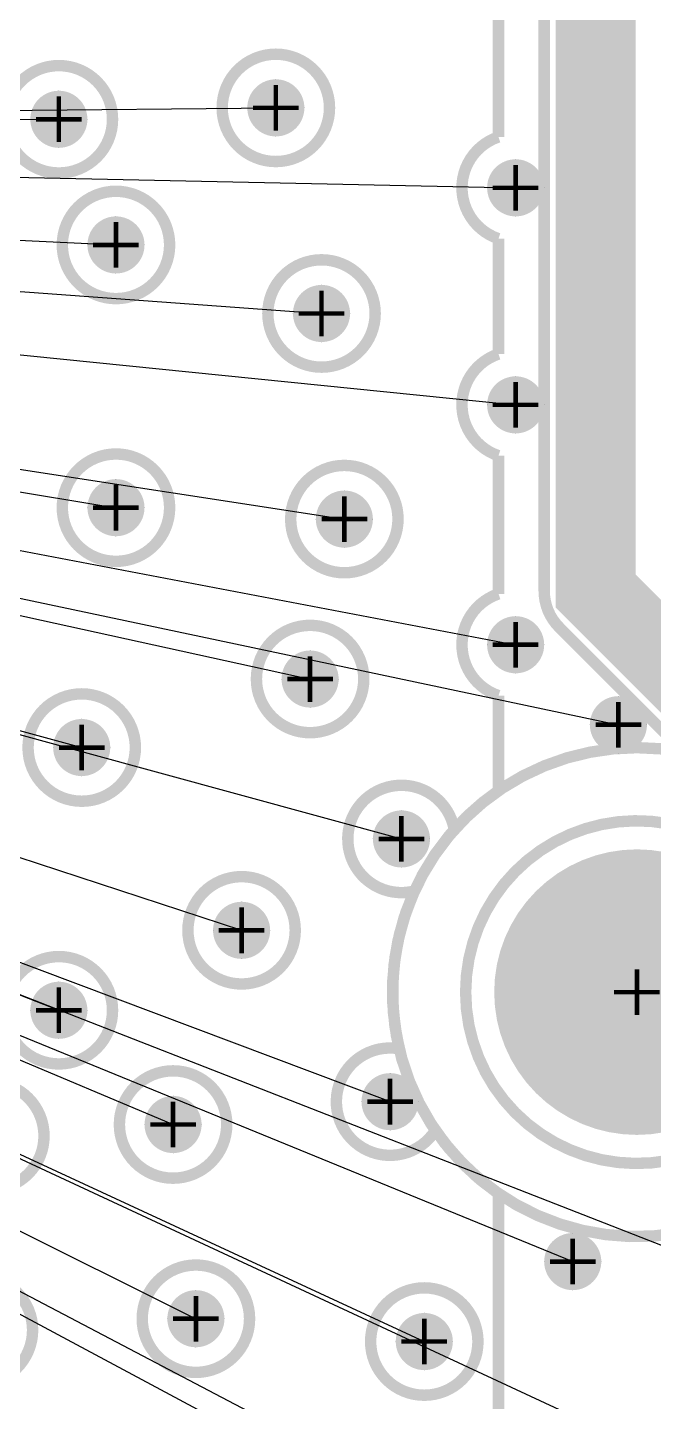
# Model space of a CAD drawing. Extents: x -1.33 to 3.2, y -3.63 to 2.02.
# Drawn here: x 1.251 to 1.525, y 1.099 to 1.7 of the extents above; entities that cross this region are included whole.
import ezdxf

# ---------------------------------------------------------------- set-up
doc = ezdxf.new("R2010")
doc.units = 0
for name, pattern in [('SIG_0', [2, 1, 1]), ('SIG_52', [2, 1, 1]), ('TRMIDX_4096', [2, 1, 1])]:
    doc.linetypes.add(name, pattern=pattern)
for name, color, linetype in [('2D_LINE_125', 3, 'CONTINUOUS'), ('2D_LINE_126', 6, 'CONTINUOUS'), ('BOARD_OUTLINE_00', 254, 'CONTINUOUS'), ('DIMENSION7_122', 254, 'CONTINUOUS'), ('DRIL_NPLTE_THRU_01', 16, 'CONTINUOUS'), ('DRIL_NPLTE_THRU_02', 106, 'CONTINUOUS'), ('DRIL_NPLTE_THRU_03', 255, 'CONTINUOUS'), ('DRIL_NPLTE_THRU_04', 176, 'CONTINUOUS'), ('DRIL_PLTE_THRU_01', 16, 'CONTINUOUS'), ('DRIL_PLTE_THRU_02', 106, 'CONTINUOUS'), ('DRIL_PLTE_THRU_03', 255, 'CONTINUOUS'), ('DRIL_PLTE_THRU_04', 176, 'CONTINUOUS'), ('DRIL_SYMBOL', 254, 'CONTINUOUS'), ('LINK_00', 254, 'CONTINUOUS'), ('PADS_BOT', 5, 'CONTINUOUS'), ('PADS_INNER', 1, 'CONTINUOUS'), ('PADS_TOP', 1, 'CONTINUOUS'), ('POUR_OUTLINE_01', 1, 'CONTINUOUS'), ('POUR_OUTLINE_02', 112, 'CONTINUOUS'), ('POUR_OUTLINE_03', 222, 'CONTINUOUS'), ('POUR_OUTLINE_04', 5, 'CONTINUOUS'), ('POUR_VIATHERM_01', 1, 'CONTINUOUS'), ('POUR_VIATHERM_02', 112, 'CONTINUOUS'), ('POUR_VIATHERM_04', 5, 'CONTINUOUS'), ('POUR_VOID_03', 222, 'CONTINUOUS'), ('VIAPTS', 34, 'CONTINUOUS')]:
    doc.layers.add(name, color=color, linetype=linetype)

# ---------------------------------------------------------------- blocks, each defined once
blk = doc.blocks.new('SMOOTH_0$01')
at = {"const_width": 0.005}
blk.add_lwpolyline([(-0.0025, 0, 1), (0.0025, 0, 1)], format="xyb", close=True, dxfattribs=at)
blk = doc.blocks.new('BOARD_1')
at = {"layer": 'BOARD_OUTLINE_00', "const_width": 0.01}
blk.add_lwpolyline([(-0.04, 0), (2.56, 0), (2.56, 0.1), (2.65685, 0.19685), (2.65685, 1.45669), (2.56, 1.55354), (2.56, 2.1), (-0.04, 2.1)], close=True, dxfattribs=at)
at = {"layer": 'BOARD_OUTLINE_00'}
blk.add_blockref('SMOOTH_0$01', (2.56, 1.55354), dxfattribs=at)
blk = doc.blocks.new('SMOOTH_0$035')
at = {"const_width": 0.0175}
blk.add_lwpolyline([(-0.00875, 0, 1), (0.00875, 0, 1)], format="xyb", close=True, dxfattribs=at)
blk = doc.blocks.new('DRAWING_9')
at = {"layer": '2D_LINE_125', "const_width": 0.035}
blk.add_lwpolyline([(-0.04, 0), (2.56, 0), (2.56, 0.1), (2.65685, 0.19685), (2.65685, 1.45669), (2.56, 1.55354), (2.56, 2.1), (-0.04, 2.1)], close=True, dxfattribs=at)
at = {"layer": '2D_LINE_125'}
blk.add_blockref('SMOOTH_0$035', (2.56, 1.55354), dxfattribs=at)
blk = doc.blocks.new('DRAWING_10')
at = {"layer": '2D_LINE_126', "const_width": 0.035}
blk.add_lwpolyline([(-0.04, 0), (2.56, 0), (2.56, 0.1), (2.65685, 0.19685), (2.65685, 1.45669), (2.56, 1.55354), (2.56, 2.1), (-0.04, 2.1)], close=True, dxfattribs=at)
at = {"layer": '2D_LINE_126'}
blk.add_blockref('SMOOTH_0$035', (2.56, 1.55354), dxfattribs=at)
blk = doc.blocks.new('D_2dfeghi_18')
at = {"layer": 'DIMENSION7_122', "linetype": 'TRMIDX_4096', "const_width": 0.001}
blk.add_lwpolyline([(1.5, 1.45354), (1.50003, 1.45354)], dxfattribs=at)
blk = doc.blocks.new('POUR_OUTLINE_677')
at = {"layer": 'POUR_OUTLINE_01', "const_width": 0.005}
blk.add_lwpolyline([(-15.36565, -16.56621), (-15.36565, -16.55366, 0.198912), (-15.36638, -16.55189), (-15.45591, -16.46237, -0.198912), (-15.4625, -16.44646), (-15.4625, -15.925, 0.414214), (-15.465, -15.9225), (-18.015, -15.9225, 0.414214), (-18.0175, -15.925), (-18.0175, -17.975, 0.414214), (-18.015, -17.9775), (-15.465, -17.9775, 0.414214), (-15.4625, -17.975), (-15.4625, -17.9, -0.198912), (-15.45591, -17.88409), (-15.36638, -17.79456, 0.198912), (-15.36565, -17.79279), (-15.36565, -17.78025, 0.661266), (-15.36988, -17.77845, -2.350215), (-15.36988, -17.67037, 0.661266), (-15.36565, -17.66857), (-15.36565, -16.67789, 0.661266), (-15.36988, -16.67609, -2.350215), (-15.36988, -16.56801, 0.661266)], format="xyb", close=True, dxfattribs=at)
blk = doc.blocks.new('POUR_VIATHERM_1200')
at = {"layer": 'POUR_VIATHERM_01'}
for points in [[(-15.475, -16.2575), (-15.475, -16.2575)], [(-15.4875, -16.27), (-15.4875, -16.27)], [(-15.4625, -16.27), (-15.4625, -16.27)], [(-15.475, -16.2825), (-15.475, -16.2825)]]:
    blk.add_lwpolyline(points, dxfattribs=at)
blk = doc.blocks.new('POUR_VIATHERM_1202')
at = {"layer": 'POUR_VIATHERM_01'}
for points in [[(-15.475, -16.3525), (-15.475, -16.3525)], [(-15.4875, -16.365), (-15.4875, -16.365)], [(-15.4625, -16.365), (-15.4625, -16.365)], [(-15.475, -16.3775), (-15.475, -16.3775)]]:
    blk.add_lwpolyline(points, dxfattribs=at)
blk = doc.blocks.new('POUR_VIATHERM_1206')
at = {"layer": 'POUR_VIATHERM_01'}
for points in [[(-15.475, -16.4575), (-15.475, -16.4575)], [(-15.4875, -16.47), (-15.4875, -16.47)], [(-15.4625, -16.47), (-15.4625, -16.47)], [(-15.475, -16.4825), (-15.475, -16.4825)]]:
    blk.add_lwpolyline(points, dxfattribs=at)
blk = doc.blocks.new('POUR_VIATHERM_1208')
at = {"layer": 'POUR_VIATHERM_01'}
for points in [[(-15.565, -16.4725), (-15.565, -16.4725)], [(-15.5775, -16.485), (-15.5775, -16.485)], [(-15.5525, -16.485), (-15.5525, -16.485)], [(-15.565, -16.4975), (-15.565, -16.4975)]]:
    blk.add_lwpolyline(points, dxfattribs=at)
blk = doc.blocks.new('POUR_VIATHERM_1210')
at = {"layer": 'POUR_VIATHERM_01'}
for points in [[(-15.55, -16.4025), (-15.55, -16.4025)], [(-15.5625, -16.415), (-15.5625, -16.415)], [(-15.5375, -16.415), (-15.5375, -16.415)], [(-15.55, -16.4275), (-15.55, -16.4275)]]:
    blk.add_lwpolyline(points, dxfattribs=at)
blk = doc.blocks.new('POUR_VIATHERM_1212')
at = {"layer": 'POUR_VIATHERM_01'}
for points in [[(-15.56, -16.3125), (-15.56, -16.3125)], [(-15.5725, -16.325), (-15.5725, -16.325)], [(-15.5475, -16.325), (-15.5475, -16.325)], [(-15.56, -16.3375), (-15.56, -16.3375)]]:
    blk.add_lwpolyline(points, dxfattribs=at)
blk = doc.blocks.new('POUR_VIATHERM_1214')
at = {"layer": 'POUR_VIATHERM_01'}
for points in [[(-15.65, -16.3975), (-15.65, -16.3975)], [(-15.6625, -16.41), (-15.6625, -16.41)], [(-15.6375, -16.41), (-15.6375, -16.41)], [(-15.65, -16.4225), (-15.65, -16.4225)]]:
    blk.add_lwpolyline(points, dxfattribs=at)
blk = doc.blocks.new('POUR_VIATHERM_1216')
at = {"layer": 'POUR_VIATHERM_01'}
for points in [[(-15.58, -16.2225), (-15.58, -16.2225)], [(-15.5925, -16.235), (-15.5925, -16.235)], [(-15.5675, -16.235), (-15.5675, -16.235)], [(-15.58, -16.2475), (-15.58, -16.2475)]]:
    blk.add_lwpolyline(points, dxfattribs=at)
blk = doc.blocks.new('POUR_VIATHERM_1217')
at = {"layer": 'POUR_VIATHERM_01'}
for points in [[(-15.675, -16.2275), (-15.675, -16.2275)], [(-15.6875, -16.24), (-15.6875, -16.24)], [(-15.6625, -16.24), (-15.6625, -16.24)], [(-15.675, -16.2525), (-15.675, -16.2525)]]:
    blk.add_lwpolyline(points, dxfattribs=at)
blk = doc.blocks.new('POUR_VIATHERM_1219')
at = {"layer": 'POUR_VIATHERM_01'}
for points in [[(-15.65, -16.2825), (-15.65, -16.2825)], [(-15.6625, -16.295), (-15.6625, -16.295)], [(-15.6375, -16.295), (-15.6375, -16.295)], [(-15.65, -16.3075), (-15.65, -16.3075)]]:
    blk.add_lwpolyline(points, dxfattribs=at)
blk = doc.blocks.new('POUR_VIATHERM_1220')
at = {"layer": 'POUR_VIATHERM_01'}
for points in [[(-15.665, -16.5025), (-15.665, -16.5025)], [(-15.6775, -16.515), (-15.6775, -16.515)], [(-15.6525, -16.515), (-15.6525, -16.515)], [(-15.665, -16.5275), (-15.665, -16.5275)]]:
    blk.add_lwpolyline(points, dxfattribs=at)
blk = doc.blocks.new('POUR_VIATHERM_1222')
at = {"layer": 'POUR_VIATHERM_01'}
for points in [[(-15.675, -16.6175), (-15.675, -16.6175)], [(-15.6875, -16.63), (-15.6875, -16.63)], [(-15.6625, -16.63), (-15.6625, -16.63)], [(-15.675, -16.6425), (-15.675, -16.6425)]]:
    blk.add_lwpolyline(points, dxfattribs=at)
blk = doc.blocks.new('POUR_VIATHERM_1223')
at = {"layer": 'POUR_VIATHERM_01'}
for points in [[(-15.625, -16.6675), (-15.625, -16.6675)], [(-15.6375, -16.68), (-15.6375, -16.68)], [(-15.6125, -16.68), (-15.6125, -16.68)], [(-15.625, -16.6925), (-15.625, -16.6925)]]:
    blk.add_lwpolyline(points, dxfattribs=at)
blk = doc.blocks.new('POUR_VIATHERM_1224')
at = {"layer": 'POUR_VIATHERM_01'}
for points in [[(-15.615, -16.7525), (-15.615, -16.7525)], [(-15.6275, -16.765), (-15.6275, -16.765)], [(-15.6025, -16.765), (-15.6025, -16.765)], [(-15.615, -16.7775), (-15.615, -16.7775)]]:
    blk.add_lwpolyline(points, dxfattribs=at)
blk = doc.blocks.new('POUR_VIATHERM_1225')
at = {"layer": 'POUR_VIATHERM_01'}
for points in [[(-15.53, -16.6575), (-15.53, -16.6575)], [(-15.5425, -16.67), (-15.5425, -16.67)], [(-15.5175, -16.67), (-15.5175, -16.67)], [(-15.53, -16.6825), (-15.53, -16.6825)]]:
    blk.add_lwpolyline(points, dxfattribs=at)
blk = doc.blocks.new('POUR_VIATHERM_1227')
at = {"layer": 'POUR_VIATHERM_01'}
for points in [[(-15.515, -16.7625), (-15.515, -16.7625)], [(-15.5275, -16.775), (-15.5275, -16.775)], [(-15.5025, -16.775), (-15.5025, -16.775)], [(-15.515, -16.7875), (-15.515, -16.7875)]]:
    blk.add_lwpolyline(points, dxfattribs=at)
blk = doc.blocks.new('POUR_VIATHERM_1229')
at = {"layer": 'POUR_VIATHERM_01'}
for points in [[(-15.595, -16.5825), (-15.595, -16.5825)], [(-15.6075, -16.595), (-15.6075, -16.595)], [(-15.5825, -16.595), (-15.5825, -16.595)], [(-15.595, -16.6075), (-15.595, -16.6075)]]:
    blk.add_lwpolyline(points, dxfattribs=at)
blk = doc.blocks.new('POUR_VIATHERM_1237')
at = {"layer": 'POUR_VIATHERM_01'}
for points in [[(-15.43, -16.4925), (-15.43, -16.4925)], [(-15.4425, -16.505), (-15.4425, -16.505)], [(-15.4175, -16.505), (-15.4175, -16.505)], [(-15.43, -16.5175), (-15.43, -16.5175)]]:
    blk.add_lwpolyline(points, dxfattribs=at)
blk = doc.blocks.new('POUR_VIATHERM_1238')
at = {"layer": 'POUR_VIATHERM_01'}
for points in [[(-15.525, -16.5425), (-15.525, -16.5425)], [(-15.5375, -16.555), (-15.5375, -16.555)], [(-15.5125, -16.555), (-15.5125, -16.555)], [(-15.525, -16.5675), (-15.525, -16.5675)]]:
    blk.add_lwpolyline(points, dxfattribs=at)
blk = doc.blocks.new('POUR_VIATHERM_1239')
at = {"layer": 'POUR_VIATHERM_01'}
for points in [[(-15.45, -16.7275), (-15.45, -16.7275)], [(-15.4625, -16.74), (-15.4625, -16.74)], [(-15.4375, -16.74), (-15.4375, -16.74)], [(-15.45, -16.7525), (-15.45, -16.7525)]]:
    blk.add_lwpolyline(points, dxfattribs=at)
blk = doc.blocks.new('POUR_HEADER_0')
for name in ['POUR_OUTLINE_677', 'POUR_VIATHERM_1216', 'POUR_VIATHERM_1217', 'POUR_VIATHERM_1200', 'POUR_VIATHERM_1219', 'POUR_VIATHERM_1212', 'POUR_VIATHERM_1202', 'POUR_VIATHERM_1214', 'POUR_VIATHERM_1210', 'POUR_VIATHERM_1206', 'POUR_VIATHERM_1208', 'POUR_VIATHERM_1237', 'POUR_VIATHERM_1220', 'POUR_VIATHERM_1238', 'POUR_VIATHERM_1229', 'POUR_VIATHERM_1222', 'POUR_VIATHERM_1225', 'POUR_VIATHERM_1223', 'POUR_VIATHERM_1239', 'POUR_VIATHERM_1224', 'POUR_VIATHERM_1227']:
    blk.add_blockref(name, (18, 18))
blk = doc.blocks.new('POUR_OUTLINE_4')
at = {"layer": 'POUR_OUTLINE_04', "const_width": 0.005}
blk.add_lwpolyline([(-15.36565, -16.56621), (-15.36565, -16.55366, 0.198912), (-15.36638, -16.55189), (-15.45591, -16.46237, -0.198912), (-15.4625, -16.44646), (-15.4625, -15.925, 0.414214), (-15.465, -15.9225), (-18.015, -15.9225, 0.414214), (-18.0175, -15.925), (-18.0175, -17.975, 0.414214), (-18.015, -17.9775), (-15.465, -17.9775, 0.414214), (-15.4625, -17.975), (-15.4625, -17.9, -0.198912), (-15.45591, -17.88409), (-15.36638, -17.79456, 0.198912), (-15.36565, -17.79279), (-15.36565, -17.78025, 0.661266), (-15.36988, -17.77845, -2.350215), (-15.36988, -17.67037, 0.661266), (-15.36565, -17.66857), (-15.36565, -16.67789, 0.661266), (-15.36988, -16.67609, -2.350215), (-15.36988, -16.56801, 0.661266)], format="xyb", close=True, dxfattribs=at)
blk = doc.blocks.new('POUR_VIATHERM_488')
at = {"layer": 'POUR_VIATHERM_04'}
for points in [[(-15.475, -16.2575), (-15.475, -16.2575)], [(-15.4875, -16.27), (-15.4875, -16.27)], [(-15.4625, -16.27), (-15.4625, -16.27)], [(-15.475, -16.2825), (-15.475, -16.2825)]]:
    blk.add_lwpolyline(points, dxfattribs=at)
blk = doc.blocks.new('POUR_VIATHERM_490')
at = {"layer": 'POUR_VIATHERM_04'}
for points in [[(-15.475, -16.3525), (-15.475, -16.3525)], [(-15.4875, -16.365), (-15.4875, -16.365)], [(-15.4625, -16.365), (-15.4625, -16.365)], [(-15.475, -16.3775), (-15.475, -16.3775)]]:
    blk.add_lwpolyline(points, dxfattribs=at)
blk = doc.blocks.new('POUR_VIATHERM_494')
at = {"layer": 'POUR_VIATHERM_04'}
for points in [[(-15.475, -16.4575), (-15.475, -16.4575)], [(-15.4875, -16.47), (-15.4875, -16.47)], [(-15.4625, -16.47), (-15.4625, -16.47)], [(-15.475, -16.4825), (-15.475, -16.4825)]]:
    blk.add_lwpolyline(points, dxfattribs=at)
blk = doc.blocks.new('POUR_VIATHERM_496')
at = {"layer": 'POUR_VIATHERM_04'}
for points in [[(-15.565, -16.4725), (-15.565, -16.4725)], [(-15.5775, -16.485), (-15.5775, -16.485)], [(-15.5525, -16.485), (-15.5525, -16.485)], [(-15.565, -16.4975), (-15.565, -16.4975)]]:
    blk.add_lwpolyline(points, dxfattribs=at)
blk = doc.blocks.new('POUR_VIATHERM_498')
at = {"layer": 'POUR_VIATHERM_04'}
for points in [[(-15.55, -16.4025), (-15.55, -16.4025)], [(-15.5625, -16.415), (-15.5625, -16.415)], [(-15.5375, -16.415), (-15.5375, -16.415)], [(-15.55, -16.4275), (-15.55, -16.4275)]]:
    blk.add_lwpolyline(points, dxfattribs=at)
blk = doc.blocks.new('POUR_VIATHERM_500')
at = {"layer": 'POUR_VIATHERM_04'}
for points in [[(-15.56, -16.3125), (-15.56, -16.3125)], [(-15.5725, -16.325), (-15.5725, -16.325)], [(-15.5475, -16.325), (-15.5475, -16.325)], [(-15.56, -16.3375), (-15.56, -16.3375)]]:
    blk.add_lwpolyline(points, dxfattribs=at)
blk = doc.blocks.new('POUR_VIATHERM_502')
at = {"layer": 'POUR_VIATHERM_04'}
for points in [[(-15.65, -16.3975), (-15.65, -16.3975)], [(-15.6625, -16.41), (-15.6625, -16.41)], [(-15.6375, -16.41), (-15.6375, -16.41)], [(-15.65, -16.4225), (-15.65, -16.4225)]]:
    blk.add_lwpolyline(points, dxfattribs=at)
blk = doc.blocks.new('POUR_VIATHERM_504')
at = {"layer": 'POUR_VIATHERM_04'}
for points in [[(-15.58, -16.2225), (-15.58, -16.2225)], [(-15.5925, -16.235), (-15.5925, -16.235)], [(-15.5675, -16.235), (-15.5675, -16.235)], [(-15.58, -16.2475), (-15.58, -16.2475)]]:
    blk.add_lwpolyline(points, dxfattribs=at)
blk = doc.blocks.new('POUR_VIATHERM_505')
at = {"layer": 'POUR_VIATHERM_04'}
for points in [[(-15.675, -16.2275), (-15.675, -16.2275)], [(-15.6875, -16.24), (-15.6875, -16.24)], [(-15.6625, -16.24), (-15.6625, -16.24)], [(-15.675, -16.2525), (-15.675, -16.2525)]]:
    blk.add_lwpolyline(points, dxfattribs=at)
blk = doc.blocks.new('POUR_VIATHERM_507')
at = {"layer": 'POUR_VIATHERM_04'}
for points in [[(-15.65, -16.2825), (-15.65, -16.2825)], [(-15.6625, -16.295), (-15.6625, -16.295)], [(-15.6375, -16.295), (-15.6375, -16.295)], [(-15.65, -16.3075), (-15.65, -16.3075)]]:
    blk.add_lwpolyline(points, dxfattribs=at)
blk = doc.blocks.new('POUR_VIATHERM_508')
at = {"layer": 'POUR_VIATHERM_04'}
for points in [[(-15.665, -16.5025), (-15.665, -16.5025)], [(-15.6775, -16.515), (-15.6775, -16.515)], [(-15.6525, -16.515), (-15.6525, -16.515)], [(-15.665, -16.5275), (-15.665, -16.5275)]]:
    blk.add_lwpolyline(points, dxfattribs=at)
blk = doc.blocks.new('POUR_VIATHERM_510')
at = {"layer": 'POUR_VIATHERM_04'}
for points in [[(-15.675, -16.6175), (-15.675, -16.6175)], [(-15.6875, -16.63), (-15.6875, -16.63)], [(-15.6625, -16.63), (-15.6625, -16.63)], [(-15.675, -16.6425), (-15.675, -16.6425)]]:
    blk.add_lwpolyline(points, dxfattribs=at)
blk = doc.blocks.new('POUR_VIATHERM_511')
at = {"layer": 'POUR_VIATHERM_04'}
for points in [[(-15.625, -16.6675), (-15.625, -16.6675)], [(-15.6375, -16.68), (-15.6375, -16.68)], [(-15.6125, -16.68), (-15.6125, -16.68)], [(-15.625, -16.6925), (-15.625, -16.6925)]]:
    blk.add_lwpolyline(points, dxfattribs=at)
blk = doc.blocks.new('POUR_VIATHERM_512')
at = {"layer": 'POUR_VIATHERM_04'}
for points in [[(-15.615, -16.7525), (-15.615, -16.7525)], [(-15.6275, -16.765), (-15.6275, -16.765)], [(-15.6025, -16.765), (-15.6025, -16.765)], [(-15.615, -16.7775), (-15.615, -16.7775)]]:
    blk.add_lwpolyline(points, dxfattribs=at)
blk = doc.blocks.new('POUR_VIATHERM_513')
at = {"layer": 'POUR_VIATHERM_04'}
for points in [[(-15.53, -16.6575), (-15.53, -16.6575)], [(-15.5425, -16.67), (-15.5425, -16.67)], [(-15.5175, -16.67), (-15.5175, -16.67)], [(-15.53, -16.6825), (-15.53, -16.6825)]]:
    blk.add_lwpolyline(points, dxfattribs=at)
blk = doc.blocks.new('POUR_VIATHERM_515')
at = {"layer": 'POUR_VIATHERM_04'}
for points in [[(-15.515, -16.7625), (-15.515, -16.7625)], [(-15.5275, -16.775), (-15.5275, -16.775)], [(-15.5025, -16.775), (-15.5025, -16.775)], [(-15.515, -16.7875), (-15.515, -16.7875)]]:
    blk.add_lwpolyline(points, dxfattribs=at)
blk = doc.blocks.new('POUR_VIATHERM_517')
at = {"layer": 'POUR_VIATHERM_04'}
for points in [[(-15.595, -16.5825), (-15.595, -16.5825)], [(-15.6075, -16.595), (-15.6075, -16.595)], [(-15.5825, -16.595), (-15.5825, -16.595)], [(-15.595, -16.6075), (-15.595, -16.6075)]]:
    blk.add_lwpolyline(points, dxfattribs=at)
blk = doc.blocks.new('POUR_VIATHERM_525')
at = {"layer": 'POUR_VIATHERM_04'}
for points in [[(-15.43, -16.4925), (-15.43, -16.4925)], [(-15.4425, -16.505), (-15.4425, -16.505)], [(-15.4175, -16.505), (-15.4175, -16.505)], [(-15.43, -16.5175), (-15.43, -16.5175)]]:
    blk.add_lwpolyline(points, dxfattribs=at)
blk = doc.blocks.new('POUR_VIATHERM_526')
at = {"layer": 'POUR_VIATHERM_04'}
for points in [[(-15.525, -16.5425), (-15.525, -16.5425)], [(-15.5375, -16.555), (-15.5375, -16.555)], [(-15.5125, -16.555), (-15.5125, -16.555)], [(-15.525, -16.5675), (-15.525, -16.5675)]]:
    blk.add_lwpolyline(points, dxfattribs=at)
blk = doc.blocks.new('POUR_VIATHERM_527')
at = {"layer": 'POUR_VIATHERM_04'}
for points in [[(-15.45, -16.7275), (-15.45, -16.7275)], [(-15.4625, -16.74), (-15.4625, -16.74)], [(-15.4375, -16.74), (-15.4375, -16.74)], [(-15.45, -16.7525), (-15.45, -16.7525)]]:
    blk.add_lwpolyline(points, dxfattribs=at)
blk = doc.blocks.new('POUR_HEADER_1')
for name in ['POUR_OUTLINE_4', 'POUR_VIATHERM_504', 'POUR_VIATHERM_505', 'POUR_VIATHERM_488', 'POUR_VIATHERM_507', 'POUR_VIATHERM_500', 'POUR_VIATHERM_490', 'POUR_VIATHERM_502', 'POUR_VIATHERM_498', 'POUR_VIATHERM_494', 'POUR_VIATHERM_496', 'POUR_VIATHERM_525', 'POUR_VIATHERM_508', 'POUR_VIATHERM_526', 'POUR_VIATHERM_517', 'POUR_VIATHERM_510', 'POUR_VIATHERM_513', 'POUR_VIATHERM_511', 'POUR_VIATHERM_527', 'POUR_VIATHERM_512', 'POUR_VIATHERM_515']:
    blk.add_blockref(name, (18, 18))
blk = doc.blocks.new('POUR_OUTLINE_1921')
at = {"layer": 'POUR_OUTLINE_02', "const_width": 0.005}
blk.add_lwpolyline([(-15.36565, -17.63338), (-15.36565, -16.71308, -1.466646), (-15.40121, -16.51706), (-15.45591, -16.46237, -0.198912), (-15.4625, -16.44646), (-15.4625, -15.9225), (-18.0175, -15.9225), (-18.0175, -17.9775), (-15.4625, -17.9775), (-15.4625, -17.9, -0.198912), (-15.45591, -17.88409), (-15.40121, -17.82939, -1.466646)], format="xyb", close=True, dxfattribs=at)
blk = doc.blocks.new('POUR_VIATHERM_2427')
at = {"layer": 'POUR_VIATHERM_02'}
for points in [[(-15.475, -16.2575), (-15.475, -16.2575)], [(-15.4875, -16.27), (-15.4875, -16.27)], [(-15.4625, -16.27), (-15.4625, -16.27)], [(-15.475, -16.2825), (-15.475, -16.2825)]]:
    blk.add_lwpolyline(points, dxfattribs=at)
blk = doc.blocks.new('POUR_VIATHERM_2429')
at = {"layer": 'POUR_VIATHERM_02'}
for points in [[(-15.475, -16.3525), (-15.475, -16.3525)], [(-15.4875, -16.365), (-15.4875, -16.365)], [(-15.4625, -16.365), (-15.4625, -16.365)], [(-15.475, -16.3775), (-15.475, -16.3775)]]:
    blk.add_lwpolyline(points, dxfattribs=at)
blk = doc.blocks.new('POUR_VIATHERM_2433')
at = {"layer": 'POUR_VIATHERM_02'}
for points in [[(-15.475, -16.4575), (-15.475, -16.4575)], [(-15.4875, -16.47), (-15.4875, -16.47)], [(-15.4625, -16.47), (-15.4625, -16.47)], [(-15.475, -16.4825), (-15.475, -16.4825)]]:
    blk.add_lwpolyline(points, dxfattribs=at)
blk = doc.blocks.new('POUR_VIATHERM_2435')
at = {"layer": 'POUR_VIATHERM_02'}
for points in [[(-15.565, -16.4725), (-15.565, -16.4725)], [(-15.5775, -16.485), (-15.5775, -16.485)], [(-15.5525, -16.485), (-15.5525, -16.485)], [(-15.565, -16.4975), (-15.565, -16.4975)]]:
    blk.add_lwpolyline(points, dxfattribs=at)
blk = doc.blocks.new('POUR_VIATHERM_2437')
at = {"layer": 'POUR_VIATHERM_02'}
for points in [[(-15.55, -16.4025), (-15.55, -16.4025)], [(-15.5625, -16.415), (-15.5625, -16.415)], [(-15.5375, -16.415), (-15.5375, -16.415)], [(-15.55, -16.4275), (-15.55, -16.4275)]]:
    blk.add_lwpolyline(points, dxfattribs=at)
blk = doc.blocks.new('POUR_VIATHERM_2439')
at = {"layer": 'POUR_VIATHERM_02'}
for points in [[(-15.56, -16.3125), (-15.56, -16.3125)], [(-15.5725, -16.325), (-15.5725, -16.325)], [(-15.5475, -16.325), (-15.5475, -16.325)], [(-15.56, -16.3375), (-15.56, -16.3375)]]:
    blk.add_lwpolyline(points, dxfattribs=at)
blk = doc.blocks.new('POUR_VIATHERM_2441')
at = {"layer": 'POUR_VIATHERM_02'}
for points in [[(-15.65, -16.3975), (-15.65, -16.3975)], [(-15.6625, -16.41), (-15.6625, -16.41)], [(-15.6375, -16.41), (-15.6375, -16.41)], [(-15.65, -16.4225), (-15.65, -16.4225)]]:
    blk.add_lwpolyline(points, dxfattribs=at)
blk = doc.blocks.new('POUR_VIATHERM_2443')
at = {"layer": 'POUR_VIATHERM_02'}
for points in [[(-15.58, -16.2225), (-15.58, -16.2225)], [(-15.5925, -16.235), (-15.5925, -16.235)], [(-15.5675, -16.235), (-15.5675, -16.235)], [(-15.58, -16.2475), (-15.58, -16.2475)]]:
    blk.add_lwpolyline(points, dxfattribs=at)
blk = doc.blocks.new('POUR_VIATHERM_2444')
at = {"layer": 'POUR_VIATHERM_02'}
for points in [[(-15.675, -16.2275), (-15.675, -16.2275)], [(-15.6875, -16.24), (-15.6875, -16.24)], [(-15.6625, -16.24), (-15.6625, -16.24)], [(-15.675, -16.2525), (-15.675, -16.2525)]]:
    blk.add_lwpolyline(points, dxfattribs=at)
blk = doc.blocks.new('POUR_VIATHERM_2446')
at = {"layer": 'POUR_VIATHERM_02'}
for points in [[(-15.65, -16.2825), (-15.65, -16.2825)], [(-15.6625, -16.295), (-15.6625, -16.295)], [(-15.6375, -16.295), (-15.6375, -16.295)], [(-15.65, -16.3075), (-15.65, -16.3075)]]:
    blk.add_lwpolyline(points, dxfattribs=at)
blk = doc.blocks.new('POUR_VIATHERM_2447')
at = {"layer": 'POUR_VIATHERM_02'}
for points in [[(-15.665, -16.5025), (-15.665, -16.5025)], [(-15.6775, -16.515), (-15.6775, -16.515)], [(-15.6525, -16.515), (-15.6525, -16.515)], [(-15.665, -16.5275), (-15.665, -16.5275)]]:
    blk.add_lwpolyline(points, dxfattribs=at)
blk = doc.blocks.new('POUR_VIATHERM_2449')
at = {"layer": 'POUR_VIATHERM_02'}
for points in [[(-15.675, -16.6175), (-15.675, -16.6175)], [(-15.6875, -16.63), (-15.6875, -16.63)], [(-15.6625, -16.63), (-15.6625, -16.63)], [(-15.675, -16.6425), (-15.675, -16.6425)]]:
    blk.add_lwpolyline(points, dxfattribs=at)
blk = doc.blocks.new('POUR_VIATHERM_2450')
at = {"layer": 'POUR_VIATHERM_02'}
for points in [[(-15.625, -16.6675), (-15.625, -16.6675)], [(-15.6375, -16.68), (-15.6375, -16.68)], [(-15.6125, -16.68), (-15.6125, -16.68)], [(-15.625, -16.6925), (-15.625, -16.6925)]]:
    blk.add_lwpolyline(points, dxfattribs=at)
blk = doc.blocks.new('POUR_VIATHERM_2451')
at = {"layer": 'POUR_VIATHERM_02'}
for points in [[(-15.615, -16.7525), (-15.615, -16.7525)], [(-15.6275, -16.765), (-15.6275, -16.765)], [(-15.6025, -16.765), (-15.6025, -16.765)], [(-15.615, -16.7775), (-15.615, -16.7775)]]:
    blk.add_lwpolyline(points, dxfattribs=at)
blk = doc.blocks.new('POUR_VIATHERM_2452')
at = {"layer": 'POUR_VIATHERM_02'}
for points in [[(-15.53, -16.6575), (-15.53, -16.6575)], [(-15.5425, -16.67), (-15.5425, -16.67)], [(-15.5175, -16.67), (-15.5175, -16.67)], [(-15.53, -16.6825), (-15.53, -16.6825)]]:
    blk.add_lwpolyline(points, dxfattribs=at)
blk = doc.blocks.new('POUR_VIATHERM_2454')
at = {"layer": 'POUR_VIATHERM_02'}
for points in [[(-15.515, -16.7625), (-15.515, -16.7625)], [(-15.5275, -16.775), (-15.5275, -16.775)], [(-15.5025, -16.775), (-15.5025, -16.775)], [(-15.515, -16.7875), (-15.515, -16.7875)]]:
    blk.add_lwpolyline(points, dxfattribs=at)
blk = doc.blocks.new('POUR_VIATHERM_2456')
at = {"layer": 'POUR_VIATHERM_02'}
for points in [[(-15.595, -16.5825), (-15.595, -16.5825)], [(-15.6075, -16.595), (-15.6075, -16.595)], [(-15.5825, -16.595), (-15.5825, -16.595)], [(-15.595, -16.6075), (-15.595, -16.6075)]]:
    blk.add_lwpolyline(points, dxfattribs=at)
blk = doc.blocks.new('POUR_VIATHERM_2464')
at = {"layer": 'POUR_VIATHERM_02'}
for points in [[(-15.43, -16.4925), (-15.43, -16.4925)], [(-15.4425, -16.505), (-15.4425, -16.505)], [(-15.4175, -16.505), (-15.4175, -16.505)], [(-15.43, -16.5175), (-15.43, -16.5175)]]:
    blk.add_lwpolyline(points, dxfattribs=at)
blk = doc.blocks.new('POUR_VIATHERM_2465')
at = {"layer": 'POUR_VIATHERM_02'}
for points in [[(-15.525, -16.5425), (-15.525, -16.5425)], [(-15.5375, -16.555), (-15.5375, -16.555)], [(-15.5125, -16.555), (-15.5125, -16.555)], [(-15.525, -16.5675), (-15.525, -16.5675)]]:
    blk.add_lwpolyline(points, dxfattribs=at)
blk = doc.blocks.new('POUR_VIATHERM_2466')
at = {"layer": 'POUR_VIATHERM_02'}
for points in [[(-15.45, -16.7275), (-15.45, -16.7275)], [(-15.4625, -16.74), (-15.4625, -16.74)], [(-15.4375, -16.74), (-15.4375, -16.74)], [(-15.45, -16.7525), (-15.45, -16.7525)]]:
    blk.add_lwpolyline(points, dxfattribs=at)
blk = doc.blocks.new('POUR_HEADER_2')
for name in ['POUR_OUTLINE_1921', 'POUR_VIATHERM_2443', 'POUR_VIATHERM_2444', 'POUR_VIATHERM_2427', 'POUR_VIATHERM_2446', 'POUR_VIATHERM_2439', 'POUR_VIATHERM_2429', 'POUR_VIATHERM_2441', 'POUR_VIATHERM_2437', 'POUR_VIATHERM_2433', 'POUR_VIATHERM_2435', 'POUR_VIATHERM_2464', 'POUR_VIATHERM_2447', 'POUR_VIATHERM_2465', 'POUR_VIATHERM_2456', 'POUR_VIATHERM_2449', 'POUR_VIATHERM_2452', 'POUR_VIATHERM_2450', 'POUR_VIATHERM_2466', 'POUR_VIATHERM_2451', 'POUR_VIATHERM_2454']:
    blk.add_blockref(name, (18, 18))
blk = doc.blocks.new('POUR_VOID_1439')
at = {"layer": 'POUR_VOID_03', "const_width": 0.005}
blk.add_lwpolyline([(-15.6985, -16.24, 1), (-15.6515, -16.24, 1)], format="xyb", close=True, dxfattribs=at)
blk = doc.blocks.new('POUR_VOID_1438')
at = {"layer": 'POUR_VOID_03', "const_width": 0.005}
blk.add_lwpolyline([(-15.6735, -16.295, 1), (-15.6265, -16.295, 1)], format="xyb", close=True, dxfattribs=at)
blk = doc.blocks.new('POUR_VOID_1437')
at = {"layer": 'POUR_VOID_03', "const_width": 0.005}
blk.add_lwpolyline([(-15.6735, -16.41, 1), (-15.6265, -16.41, 1)], format="xyb", close=True, dxfattribs=at)
blk = doc.blocks.new('POUR_VOID_1436')
at = {"layer": 'POUR_VOID_03', "const_width": 0.005}
blk.add_lwpolyline([(-15.6885, -16.515, 1), (-15.6415, -16.515, 1)], format="xyb", close=True, dxfattribs=at)
blk = doc.blocks.new('POUR_VOID_1435')
at = {"layer": 'POUR_VOID_03', "const_width": 0.005}
blk.add_lwpolyline([(-15.6985, -16.63, 1), (-15.6515, -16.63, 1)], format="xyb", close=True, dxfattribs=at)
blk = doc.blocks.new('POUR_VOID_1434')
at = {"layer": 'POUR_VOID_03', "const_width": 0.005}
blk.add_lwpolyline([(-15.7285, -16.685, 1), (-15.6815, -16.685, 1)], format="xyb", close=True, dxfattribs=at)
blk = doc.blocks.new('POUR_VOID_1433')
at = {"layer": 'POUR_VOID_03', "const_width": 0.005}
blk.add_lwpolyline([(-15.7335, -16.77, 1), (-15.6865, -16.77, 1)], format="xyb", close=True, dxfattribs=at)
blk = doc.blocks.new('POUR_VOID_1432')
at = {"layer": 'POUR_VOID_03', "const_width": 0.005}
blk.add_lwpolyline([(-15.76329, -16.81901, -10.702889), (-15.7781, -16.83246, -4.474956)], format="xyb", close=True, dxfattribs=at)
blk = doc.blocks.new('POUR_VOID_1425')
at = {"layer": 'POUR_VOID_03', "const_width": 0.005}
blk.add_lwpolyline([(-15.6035, -16.235, 1), (-15.5565, -16.235, 1)], format="xyb", close=True, dxfattribs=at)
blk = doc.blocks.new('POUR_VOID_1424')
at = {"layer": 'POUR_VOID_03', "const_width": 0.005}
blk.add_lwpolyline([(-15.5835, -16.325, 1), (-15.5365, -16.325, 1)], format="xyb", close=True, dxfattribs=at)
blk = doc.blocks.new('POUR_VOID_1423')
at = {"layer": 'POUR_VOID_03', "const_width": 0.005}
blk.add_lwpolyline([(-15.5735, -16.415, 1), (-15.5265, -16.415, 1)], format="xyb", close=True, dxfattribs=at)
blk = doc.blocks.new('POUR_VOID_1422')
at = {"layer": 'POUR_VOID_03', "const_width": 0.005}
blk.add_lwpolyline([(-15.5885, -16.485, 1), (-15.5415, -16.485, 1)], format="xyb", close=True, dxfattribs=at)
blk = doc.blocks.new('POUR_VOID_1421')
at = {"layer": 'POUR_VOID_03', "const_width": 0.005}
blk.add_lwpolyline([(-15.6185, -16.595, 1), (-15.5715, -16.595, 1)], format="xyb", close=True, dxfattribs=at)
blk = doc.blocks.new('POUR_VOID_1420')
at = {"layer": 'POUR_VOID_03', "const_width": 0.005}
blk.add_lwpolyline([(-15.6485, -16.68, 1), (-15.6015, -16.68, 1)], format="xyb", close=True, dxfattribs=at)
blk = doc.blocks.new('POUR_VOID_1419')
at = {"layer": 'POUR_VOID_03', "const_width": 0.005}
blk.add_lwpolyline([(-15.6385, -16.765, 1), (-15.5915, -16.765, 1)], format="xyb", close=True, dxfattribs=at)
blk = doc.blocks.new('POUR_VOID_1417')
at = {"layer": 'POUR_VOID_03', "const_width": 0.005}
blk.add_lwpolyline([(-15.5385, -16.775, 1), (-15.4915, -16.775, 1)], format="xyb", close=True, dxfattribs=at)
blk = doc.blocks.new('POUR_OUTLINE_1392')
at = {"layer": 'POUR_OUTLINE_03', "const_width": 0.005}
blk.add_lwpolyline([(-15.4825, -16.85236), (-15.4825, -16.71023, -0.092145), (-15.51014, -16.68256, -1.871984), (-15.52598, -16.64685, -0.166566), (-15.51931, -16.5778, -2.541056), (-15.50185, -16.55095, -0.060526), (-15.4825, -16.53387), (-15.4825, -16.49227, -0.718424), (-15.4825, -16.44773), (-15.4825, -16.38727, -0.718424), (-15.4825, -16.34273), (-15.4825, -16.29227, -0.718424), (-15.4825, -16.24773), (-15.4825, -16.19227, -0.718424)], format="xyb", dxfattribs=at)
for name in ['POUR_VOID_1439', 'POUR_VOID_1425', 'POUR_VOID_1438', 'POUR_VOID_1424', 'POUR_VOID_1437', 'POUR_VOID_1423', 'POUR_VOID_1422', 'POUR_VOID_1436', 'POUR_VOID_1421', 'POUR_VOID_1435', 'POUR_VOID_1434', 'POUR_VOID_1420', 'POUR_VOID_1433', 'POUR_VOID_1419', 'POUR_VOID_1417', 'POUR_VOID_1432']:
    blk.add_blockref(name, (0, 0))
blk = doc.blocks.new('POUR_HEADER_3')
blk.add_blockref('POUR_OUTLINE_1392', (18, 15.915))
blk = doc.blocks.new('DRIL_SYMBOL_0$125')
at = {"layer": 'DRIL_SYMBOL', "const_width": 0.002}
for points in [[(0, -0.01), (0, 0.01)], [(-0.01, 0), (0.01, 0)]]:
    blk.add_lwpolyline(points, dxfattribs=at)
blk = doc.blocks.new('DRIL_HOLE_0$125')
at = {"const_width": 0.0625}
blk.add_lwpolyline([(-0.03125, 0, 1), (0.03125, 0, 1)], format="xyb", close=True, dxfattribs=at)
blk.add_blockref('DRIL_SYMBOL_0$125', (0, 0))
blk = doc.blocks.new('PAD_6')
at = {"const_width": 0.0145}
blk.add_lwpolyline([(0, -0.00725, 1), (0, 0.00725, 1)], format="xyb", close=True, dxfattribs=at)
blk = doc.blocks.new('STK_TOP_6')
at = {"layer": 'DRIL_NPLTE_THRU_01'}
blk.add_blockref('DRIL_HOLE_0$125', (0, 0), dxfattribs=at)
at = {"layer": 'DRIL_NPLTE_THRU_02'}
blk.add_blockref('DRIL_HOLE_0$125', (0, 0), dxfattribs=at)
at = {"layer": 'DRIL_NPLTE_THRU_03'}
blk.add_blockref('DRIL_HOLE_0$125', (0, 0), dxfattribs=at)
at = {"layer": 'DRIL_NPLTE_THRU_04'}
blk.add_blockref('DRIL_HOLE_0$125', (0, 0), dxfattribs=at)
at = {"layer": 'PADS_BOT'}
blk.add_blockref('PAD_6', (0, 0), dxfattribs=at)
at = {"layer": 'PADS_INNER'}
blk.add_blockref('PAD_6', (0, 0), dxfattribs=at)
at = {"layer": 'PADS_TOP'}
blk.add_blockref('PAD_6', (0, 0), dxfattribs=at)
blk = doc.blocks.new('SYM_TOP_5')
blk.add_blockref('STK_TOP_6', (0, 0))
blk = doc.blocks.new('PART_TOP_5')
blk.add_blockref('SYM_TOP_5', (0, 0))
blk = doc.blocks.new('DRIL_SYMBOL_0$012')
at = {"layer": 'DRIL_SYMBOL', "const_width": 0.002}
for points in [[(0, -0.01), (0, 0.01)], [(-0.01, 0), (0.01, 0)]]:
    blk.add_lwpolyline(points, dxfattribs=at)
blk = doc.blocks.new('DRIL_HOLE_0$012')
at = {"const_width": 0.006}
blk.add_lwpolyline([(-0.003, 0, 1), (0.003, 0, 1)], format="xyb", close=True, dxfattribs=at)
blk.add_blockref('DRIL_SYMBOL_0$012', (0, 0))
blk = doc.blocks.new('PAD_66')
at = {"const_width": 0.0125}
blk.add_lwpolyline([(0, -0.00625, 1), (0, 0.00625, 1)], format="xyb", close=True, dxfattribs=at)
blk = doc.blocks.new('STK_TOP_3')
at = {"layer": 'DRIL_PLTE_THRU_01'}
blk.add_blockref('DRIL_HOLE_0$012', (0, 0), dxfattribs=at)
at = {"layer": 'DRIL_PLTE_THRU_02'}
blk.add_blockref('DRIL_HOLE_0$012', (0, 0), dxfattribs=at)
at = {"layer": 'DRIL_PLTE_THRU_03'}
blk.add_blockref('DRIL_HOLE_0$012', (0, 0), dxfattribs=at)
at = {"layer": 'DRIL_PLTE_THRU_04'}
blk.add_blockref('DRIL_HOLE_0$012', (0, 0), dxfattribs=at)
at = {"layer": 'PADS_BOT'}
blk.add_blockref('PAD_66', (0, 0), dxfattribs=at)
at = {"layer": 'PADS_INNER'}
blk.add_blockref('PAD_66', (0, 0), dxfattribs=at)
at = {"layer": 'PADS_TOP'}
blk.add_blockref('PAD_66', (0, 0), dxfattribs=at)
blk = doc.blocks.new('SYM_TOP_1')
blk.add_blockref('STK_TOP_3', (0, 0))

msp = doc.modelspace()

# ---------------------------------------------------------------- linework, layer by layer
at = {"layer": 'LINK_00', "linetype": 'SIG_0'}
for q in [(1.36, 1.665), (1.265, 1.66), (1.56, 1.155), (1.56, 1.06), (1.56, 0.97), (1.465, 1.63), (1.465, 1.535), (1.49, 1.02), (1.465, 1.43), (1.375, 1.415), (1.39, 1.485), (1.38, 1.575), (1.29, 1.49), (1.29, 1.605), (1.275, 1.385), (1.265, 1.27), (1.315, 1.22), (1.325, 1.135), (1.41, 1.23), (1.425, 1.125), (1.345, 1.305), (1.51, 1.395), (1.415, 1.345), (1.49, 1.16)]:
    msp.add_line((0.28, 1.655), q, dxfattribs=at)

# ---------------------------------------------------------------- block references
for name, p in [('DRAWING_9', (-1.06, -0.1)), ('DRAWING_10', (-1.06, -0.1)), ('BOARD_1', (-1.06, -0.1)), ('D_2dfeghi_18', (0, 0)), ('PART_TOP_5', (1.51811, 1.27795))]:
    msp.add_blockref(name, p)
at = {"linetype": 'SIG_0'}
for name in ['POUR_HEADER_0', 'POUR_HEADER_1', 'POUR_HEADER_2']:
    msp.add_blockref(name, (-1.06, -0.1), dxfattribs=at)
at = {"linetype": 'SIG_52'}
msp.add_blockref('POUR_HEADER_3', (-1.06, 1.985), dxfattribs=at)
at = {"layer": 'VIAPTS', "linetype": 'SIG_0'}
for p in [(1.265, 1.66), (1.36, 1.665), (1.465, 1.63), (1.29, 1.605), (1.38, 1.575), (1.465, 1.535), (1.29, 1.49), (1.39, 1.485), (1.465, 1.43), (1.375, 1.415), (1.51, 1.395), (1.275, 1.385), (1.415, 1.345), (1.345, 1.305), (1.265, 1.27), (1.41, 1.23), (1.315, 1.22), (1.49, 1.16), (1.325, 1.135), (1.425, 1.125)]:
    msp.add_blockref('SYM_TOP_1', p, dxfattribs=at)

doc.saveas('drawing.dxf')
